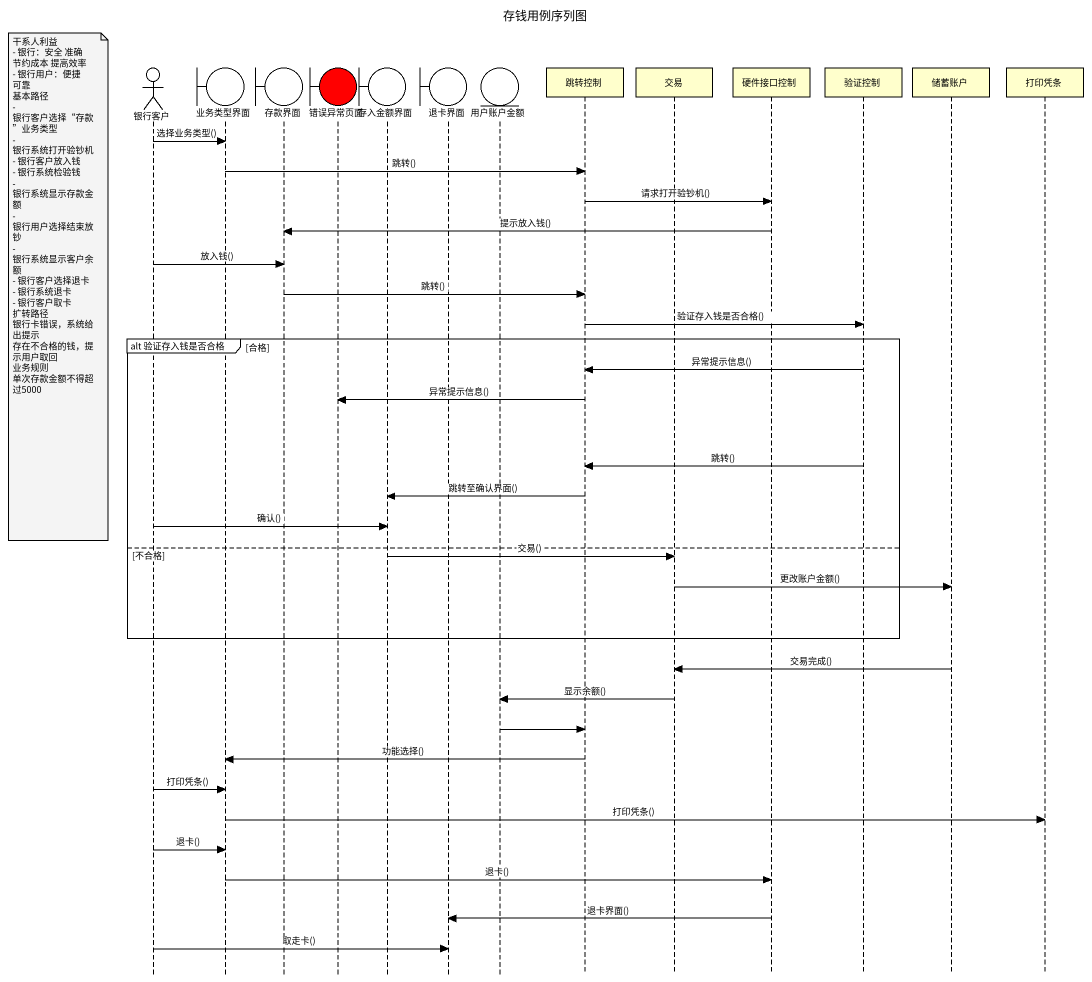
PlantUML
@startuml
title 存钱用例序列图
hide footbox
actor 银行客户
boundary 业务类型界面
boundary 存款界面
boundary 错误异常页面 #FF0000
boundary 存入金额界面
boundary 退卡界面
entity 用户账户金额
participant 跳转控制
participant 交易
participant 硬件接口控制
participant 验证控制
participant 储蓄账户
participant 打印凭条

银行客户 -> 业务类型界面 : 选择业务类型()
业务类型界面 -> 跳转控制 : 跳转()
跳转控制 -> 硬件接口控制 : 请求打开验钞机()
硬件接口控制 -> 存款界面 : 提示放入钱()
银行客户 -> 存款界面 : 放入钱()
note left of 银行客户
  干系人利益
  - 银行：安全 准确 节约成本 提高效率
  - 银行用户：便捷 可靠
  基本路径
  - 银行客户选择“存款”业务类型
  - 银行系统打开验钞机
  - 银行客户放入钱
  - 银行系统检验钱
  - 银行系统显示存款金额
  - 银行用户选择结束放钞
  - 银行系统显示客户余额
  - 银行客户选择退卡
  - 银行系统退卡
  - 银行客户取卡
  扩转路径
  银行卡错误，系统给出提示
  存在不合格的钱，提示用户取回
  业务规则
  单次存款金额不得超过5000
end note
存款界面 -> 跳转控制 : 跳转()
跳转控制 -> 验证控制 : 验证存入钱是否合格()
group alt 验证存入钱是否合格 [合格]
  验证控制 -> 跳转控制 : 异常提示信息()
  跳转控制 -> 错误异常页面 : 异常提示信息()
  验证控制 -> 跳转控制 : 跳转()
  跳转控制 -> 存入金额界面 : 跳转至确认界面()
  银行客户 -> 存入金额界面 : 确认()
else 不合格
  存入金额界面 -> 交易 : 交易()
  交易 -> 储蓄账户 : 更改账户金额()
end
储蓄账户 -> 交易 : 交易完成()
交易 -> 用户账户金额 : 显示余额()
用户账户金额 -> 跳转控制
跳转控制 -> 业务类型界面 : 功能选择()
银行客户 -> 业务类型界面 : 打印凭条()
业务类型界面 -> 打印凭条 : 打印凭条()
银行客户 -> 业务类型界面 : 退卡()
业务类型界面 -> 硬件接口控制 : 退卡()
硬件接口控制 -> 退卡界面 : 退卡界面()
银行客户 -> 退卡界面 : 取走卡()
@enduml
